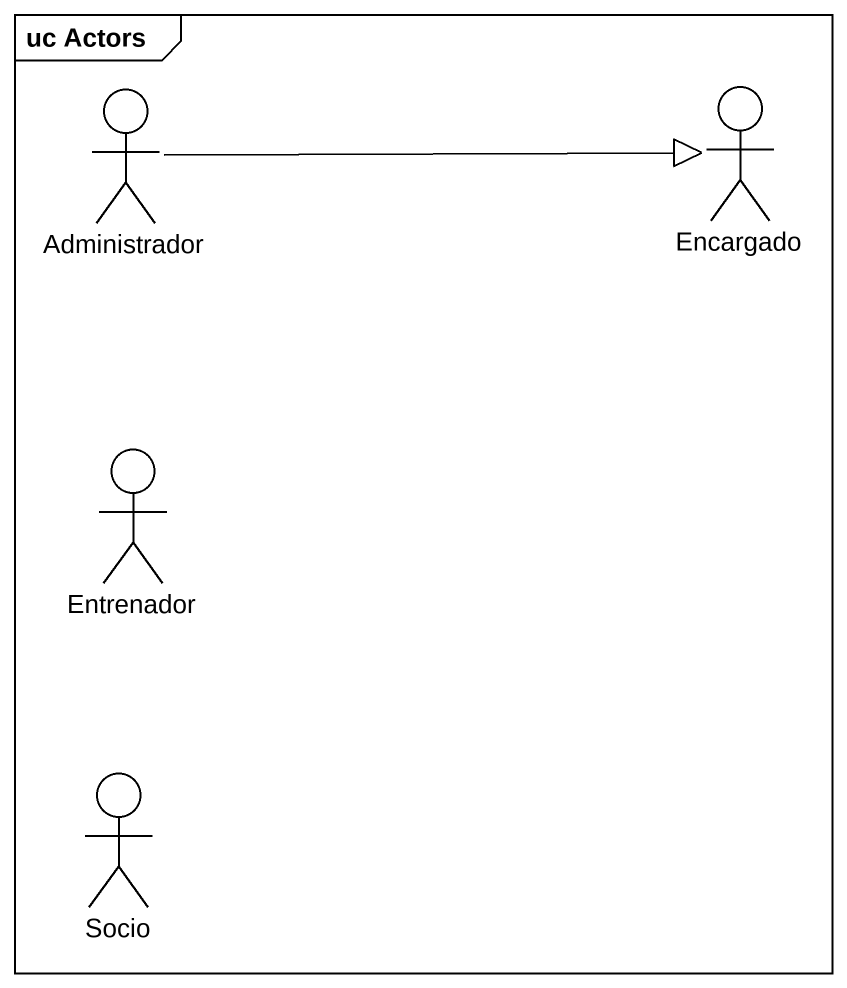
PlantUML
@startuml
mainframe uc Actors
actor Administrador
actor Encargado
actor Entrenador
actor Socio
Administrador -right-|> Encargado
@enduml
